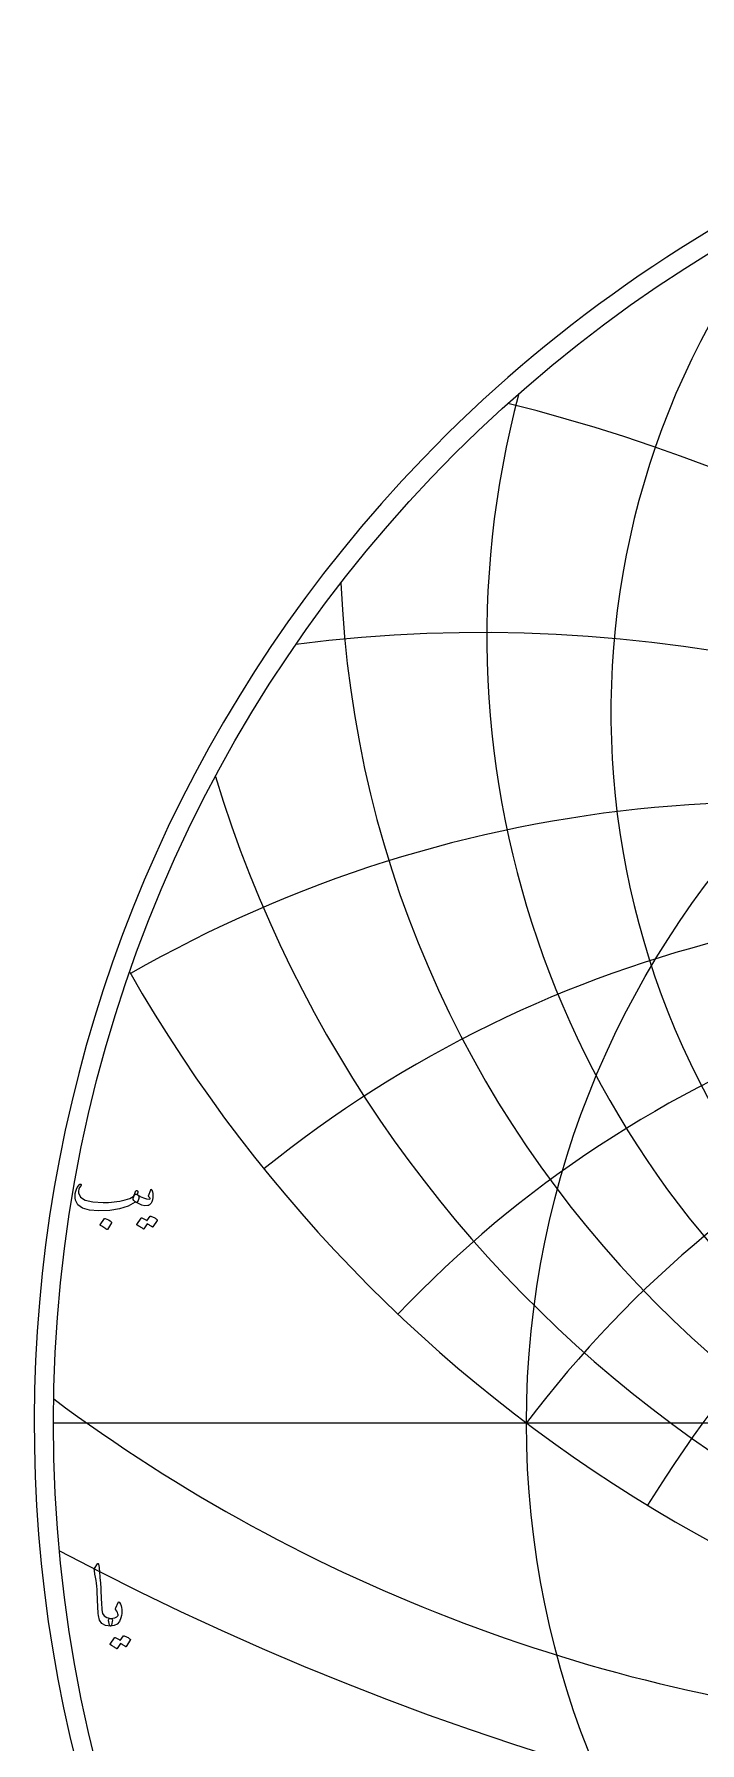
# Model space of a CAD drawing. Header units: millimetres. Extents: x -59 to 59, y -59 to 61.
# Drawn here: x -59.3 to -30.9, y -13.7 to 59.3 of the extents above; entities that cross this region are included whole.
import ezdxf

# ---------------------------------------------------------------- set-up
doc = ezdxf.new("R2010")
doc.units = ezdxf.units.MM
for name, color, linetype in [('CUT_OUTER', 1, 'Continuous'), ('ENGRAVE', 7, 'Continuous'), ('ENGRAVE_FINE', 8, 'Continuous'), ('TEXT', 5, 'Continuous')]:
    doc.layers.add(name, color=color, linetype=linetype)

msp = doc.modelspace()

# ---------------------------------------------------------------- linework, layer by layer
at = {"layer": 'CUT_OUTER'}
for centre, radius, start, end in [((-0.0002, -0.0001), 59.3249, 136.054439, 87.802065), ((-0.0008, 0.0012), 59.3236, 92.196957, 136.054956)]:
    msp.add_arc(centre, radius, start, end, dxfattribs=at)
at = {"layer": 'ENGRAVE'}
msp.add_lwpolyline([(-58.5, 0), (58.5, 0)], dxfattribs=at)
for radius in [58.5, 38.2935]:
    msp.add_circle((0, 0), radius, dxfattribs=at)
for centre, radius, start, end in [((0, 30.3232), 34.6862, 141.843716, 38.156284), ((0, 33.5765), 39.9846, 164.9746, 15.0254), ((0, 37.769), 46.2584, 182.363249, 357.636751), ((0, 43.297), 53.9167, 196.927448, 343.072552), ((0, 50.8172), 63.63, 209.748792, 330.251208), ((0, -28.8562), 47.9486, 37, 143), ((0, -28.8562), 47.9486, 37, 143), ((-15.6923, 58.5645), 71.7108, 233.35727, 265.366575)]:
    msp.add_arc(centre, radius, start, end, dxfattribs=at)
at = {"layer": 'ENGRAVE_FINE'}
for centre, radius, start, end in [((-57.143, -28.8562), 74.5948, 13.886891, 75.995644), ((-57.143, -28.8562), 74.5948, 13.886891, 75.995644), ((-40.2337, -28.8562), 62.5925, 17.736077, 97.259064), ((-40.2337, -28.8562), 62.5925, 17.736077, 97.259064), ((-27.6832, -28.8562), 55.3663, 21.867289, 119.81232), ((-27.6832, -28.8562), 55.3663, 21.867289, 119.81232), ((-17.4519, -28.8562), 51.0259, 26.371572, 128.918241), ((-17.4519, -28.8562), 51.0259, 26.371572, 128.918241), ((-8.4546, -28.8562), 48.6883, 31.365109, 136.520205), ((-8.4546, -28.8562), 48.6883, 31.365109, 136.520205), ((8.4546, -28.8562), 48.6883, 43.479795, 148.634891), ((8.4546, -28.8562), 48.6883, 43.479795, 148.634891), ((0, 104.4492), 124.3836, 242.077896, 297.922104)]:
    msp.add_arc(centre, radius, start, end, dxfattribs=at)
at = {"layer": 'TEXT'}
for points in [[(-54.9185, 9.7491), (-54.9149, 9.7472), (-54.9116, 9.7454), (-54.9085, 9.7435), (-54.9056, 9.7417), (-54.9027, 9.7396), (-54.8996, 9.7371), (-54.8962, 9.7341), (-54.8927, 9.7306), (-54.8629, 9.6956), (-54.8512, 9.6457), (-54.8574, 9.5812), (-54.8816, 9.5018), (-54.904, 9.4536), (-54.9268, 9.4234), (-54.9501, 9.4112), (-54.9739, 9.4169), (-54.9858, 9.4227), (-54.996, 9.4252), (-55.0043, 9.4245), (-55.0108, 9.4206), (-55.3134, 9.255), (-55.675, 9.1383), (-56.0957, 9.0705), (-56.5755, 9.0516), (-56.9634, 9.0848), (-57.2563, 9.1734), (-57.4542, 9.3173), (-57.5571, 9.5166), (-57.573, 9.6107), (-57.5765, 9.7048), (-57.5675, 9.7989), (-57.546, 9.893), (-57.5167, 9.9762), (-57.4805, 10.0526), (-57.4374, 10.122), (-57.3873, 10.1845), (-57.3779, 10.1924), (-57.368, 10.1974), (-57.3576, 10.1997), (-57.3467, 10.1993), (-57.3366, 10.1949), (-57.3283, 10.1891), (-57.3218, 10.182), (-57.3172, 10.1734), (-57.3151, 10.1651), (-57.3163, 10.155), (-57.3207, 10.143), (-57.3283, 10.1292), (-57.3818, 10.0507), (-57.4168, 9.9742), (-57.4335, 9.8994), (-57.4316, 9.8266), (-57.344, 9.6439), (-57.1401, 9.5129), (-56.8199, 9.4335), (-56.3836, 9.4059), (-56.2637, 9.4077), (-56.1441, 9.4132), (-56.0248, 9.4225), (-55.9057, 9.4354), (-55.7875, 9.452), (-55.6709, 9.4723), (-55.5559, 9.4963), (-55.4425, 9.524), (-55.3325, 9.5553), (-55.2423, 9.5867), (-55.172, 9.6181), (-55.1215, 9.6494), (-55.102, 9.666), (-55.0841, 9.6863), (-55.0678, 9.7103), (-55.0532, 9.738), (-55.0395, 9.7689), (-55.026, 9.8026), (-55.0127, 9.839), (-54.9997, 9.8782), (-54.9946, 9.8902), (-54.9868, 9.9004), (-54.9762, 9.9087), (-54.9628, 9.9151), (-54.9485, 9.9186), (-54.9351, 9.9179), (-54.9227, 9.9131), (-54.9111, 9.9041), (-54.9019, 9.8916), (-54.8964, 9.8764), (-54.8945, 9.8584), (-54.8964, 9.8376)], [(-55.0292, 9.4538), (-55.0693, 9.4919), (-55.0901, 9.5396), (-55.0915, 9.5971), (-55.0735, 9.6642), (-55.0345, 9.7244), (-54.9988, 9.7611), (-54.9662, 9.7742), (-54.937, 9.7638), (-54.7986, 9.6723), (-54.6602, 9.6079), (-54.5218, 9.5708), (-54.3834, 9.5609), (-54.3786, 9.5618), (-54.3751, 9.5645), (-54.373, 9.5692), (-54.3723, 9.5756), (-54.3758, 9.5878), (-54.3862, 9.6061), (-54.4035, 9.6303), (-54.4277, 9.6605), (-54.4323, 9.6697), (-54.4351, 9.6789), (-54.436, 9.6882), (-54.4351, 9.6974), (-54.3465, 9.952), (-54.3423, 9.9617), (-54.3373, 9.9686), (-54.3313, 9.9728), (-54.3244, 9.9742), (-54.3174, 9.973), (-54.3114, 9.9696), (-54.3064, 9.9638), (-54.3022, 9.9557), (-54.2745, 9.8729), (-54.2579, 9.7906), (-54.2524, 9.7087), (-54.2579, 9.6273), (-54.2759, 9.526), (-54.3004, 9.4437), (-54.3313, 9.3803), (-54.3686, 9.3357), (-54.397, 9.3113), (-54.4231, 9.2933), (-54.4468, 9.2818), (-54.4683, 9.2767), (-54.5919, 9.2739), (-54.7266, 9.3025), (-54.8724, 9.3625), (-55.0292, 9.4538)], [(-54.3723, 8.8265), (-54.3677, 8.8311), (-54.3613, 8.8339), (-54.353, 8.8348), (-54.3428, 8.8339), (-54.3065, 8.8203), (-54.2713, 8.8053), (-54.2373, 8.7889), (-54.2044, 8.7711), (-54.1725, 8.7518), (-54.1412, 8.7305), (-54.1107, 8.7075), (-54.0808, 8.6826), (-54.075, 8.6749), (-54.0725, 8.6669), (-54.0732, 8.6583), (-54.0771, 8.6493), (-54.2542, 8.3689), (-54.2591, 8.3652), (-54.2662, 8.3652), (-54.2757, 8.3689), (-54.2875, 8.3763), (-54.2955, 8.3831), (-54.3087, 8.3924), (-54.3269, 8.4043), (-54.3502, 8.4187), (-54.3788, 8.4359), (-54.4129, 8.4561), (-54.4526, 8.4792), (-54.4978, 8.5054), (-54.638, 8.2877), (-54.6445, 8.281), (-54.6528, 8.2794), (-54.6629, 8.2829), (-54.6749, 8.2914), (-54.6853, 8.2988), (-54.7017, 8.3098), (-54.7241, 8.3246), (-54.7524, 8.343), (-54.7873, 8.3652), (-54.829, 8.391), (-54.8777, 8.4205), (-54.9333, 8.4538), (-54.939, 8.4593), (-54.9416, 8.4648), (-54.9409, 8.4704), (-54.937, 8.4759), (-54.7561, 8.7453), (-54.7515, 8.7499), (-54.7451, 8.7527), (-54.7368, 8.7536), (-54.7266, 8.7527), (-54.6957, 8.7426), (-54.6657, 8.731), (-54.6367, 8.7177), (-54.6085, 8.7029), (-54.5813, 8.6866), (-54.555, 8.6692), (-54.5296, 8.6506), (-54.5052, 8.6309)], [(-56.3171, 8.7232), (-56.3125, 8.7278), (-56.3061, 8.7305), (-56.2978, 8.7315), (-56.2876, 8.7305), (-56.2159, 8.7015), (-56.1483, 8.666), (-56.0849, 8.624), (-56.0256, 8.5755), (-56.0198, 8.5682), (-56.0173, 8.5608), (-56.018, 8.5534), (-56.0219, 8.546), (-56.1954, 8.2656), (-56.2018, 8.2589), (-56.2101, 8.2572), (-56.2203, 8.2607), (-56.2323, 8.2692), (-56.2426, 8.2766), (-56.259, 8.2877), (-56.2814, 8.3025), (-56.3098, 8.3209), (-56.3446, 8.343), (-56.3863, 8.3689), (-56.435, 8.3984), (-56.4906, 8.4316), (-56.498, 8.4372), (-56.5016, 8.4427), (-56.5016, 8.4482), (-56.498, 8.4538)], [(-56.6242, -6.0144), (-56.6171, -6.0033), (-56.6104, -5.996), (-56.6042, -5.9923), (-56.5984, -5.9923), (-56.5896, -5.9971), (-56.5818, -6.0116), (-56.5749, -6.0359), (-56.5689, -6.0698), (-56.5384, -6.3454), (-56.5135, -6.6003), (-56.4942, -6.8344), (-56.4803, -7.0477), (-56.4714, -7.2301), (-56.4632, -7.3937), (-56.4557, -7.5383), (-56.4489, -7.664), (-56.4431, -7.7708), (-56.4383, -7.8587), (-56.4348, -7.9276), (-56.4323, -7.9777), (-56.3996, -8.1276), (-56.3272, -8.2378), (-56.2151, -8.3084), (-56.0633, -8.3393), (-56.0211, -8.3504), (-55.9941, -8.3762), (-55.9824, -8.4168), (-55.9858, -8.4722), (-56.0031, -8.5594), (-56.0218, -8.6216), (-56.0419, -8.659), (-56.0633, -8.6714), (-56.2769, -8.6433), (-56.4342, -8.5589), (-56.5352, -8.4182), (-56.58, -8.2212), (-56.587, -8.127), (-56.5933, -8.0326), (-56.599, -7.9379), (-56.6039, -7.843), (-56.6084, -7.7478), (-56.6127, -7.6525), (-56.6167, -7.5569), (-56.6205, -7.461), (-56.6275, -7.2782), (-56.6372, -7.1137), (-56.6496, -6.9673), (-56.6648, -6.8392), (-56.6828, -6.7162), (-56.7036, -6.585), (-56.7271, -6.4458), (-56.7534, -6.2986), (-56.7569, -6.272), (-56.7562, -6.2478), (-56.7513, -6.2259), (-56.7423, -6.2063)], [(-55.8419, -7.8928), (-55.7386, -7.664), (-55.7233, -7.6388), (-55.7072, -7.6299), (-55.6901, -7.637), (-55.6721, -7.6603), (-55.6389, -7.7301), (-55.6131, -7.8028), (-55.5946, -7.8786), (-55.5836, -7.9574), (-55.5801, -8.0396), (-55.5845, -8.1257), (-55.5967, -8.2158), (-55.6168, -8.3098), (-55.6779, -8.468), (-55.7727, -8.581), (-55.9012, -8.6488), (-56.0633, -8.6714), (-56.082, -8.6597), (-56.1011, -8.6244), (-56.1207, -8.5656), (-56.1408, -8.4832), (-56.1466, -8.4392), (-56.1454, -8.403), (-56.1373, -8.3746), (-56.1224, -8.3541), (-56.1104, -8.3462), (-56.0965, -8.3412), (-56.0808, -8.3389), (-56.0633, -8.3393), (-55.9611, -8.3361), (-55.8723, -8.3153), (-55.7969, -8.277), (-55.7349, -8.2212), (-55.7321, -8.2168), (-55.7312, -8.2111), (-55.7321, -8.2039), (-55.7349, -8.1954), (-55.7494, -8.1433), (-55.7708, -8.0902), (-55.7992, -8.0362), (-55.8345, -7.9814), (-55.846, -7.9606), (-55.8511, -7.9389), (-55.8497, -7.9163), (-55.8419, -7.8928)], [(-55.5134, -9.0885), (-55.5088, -9.0838), (-55.5024, -9.0811), (-55.4941, -9.0801), (-55.4839, -9.0811), (-55.4476, -9.0947), (-55.4124, -9.1097), (-55.3784, -9.126), (-55.3455, -9.1438), (-55.3136, -9.1632), (-55.2823, -9.1844), (-55.2518, -9.2075), (-55.2219, -9.2324), (-55.2161, -9.24), (-55.2136, -9.2481), (-55.2143, -9.2566), (-55.2182, -9.2656), (-55.3954, -9.5461), (-55.4002, -9.5497), (-55.4074, -9.5497), (-55.4168, -9.5461), (-55.4286, -9.5387), (-55.4366, -9.5319), (-55.4498, -9.5225), (-55.468, -9.5106), (-55.4913, -9.4962), (-55.5199, -9.4791), (-55.554, -9.4589), (-55.5937, -9.4357), (-55.6389, -9.4095), (-55.7792, -9.6272), (-55.7856, -9.6339), (-55.7939, -9.6355), (-55.8041, -9.6321), (-55.8161, -9.6235), (-55.8264, -9.6162), (-55.8428, -9.6051), (-55.8652, -9.5903), (-55.8936, -9.5719), (-55.9284, -9.5497), (-55.9701, -9.5239), (-56.0188, -9.4944), (-56.0744, -9.4612), (-56.0801, -9.4556), (-56.0827, -9.4501), (-56.082, -9.4446), (-56.0781, -9.439), (-55.8972, -9.1696), (-55.8926, -9.165), (-55.8862, -9.1623), (-55.8779, -9.1613), (-55.8677, -9.1623), (-55.8368, -9.1723), (-55.8068, -9.1839), (-55.7778, -9.1972), (-55.7496, -9.2121), (-55.7224, -9.2283), (-55.6961, -9.2458), (-55.6707, -9.2643), (-55.6463, -9.284)]]:
    msp.add_lwpolyline(points, close=True, dxfattribs=at)

doc.saveas('drawing.dxf')
